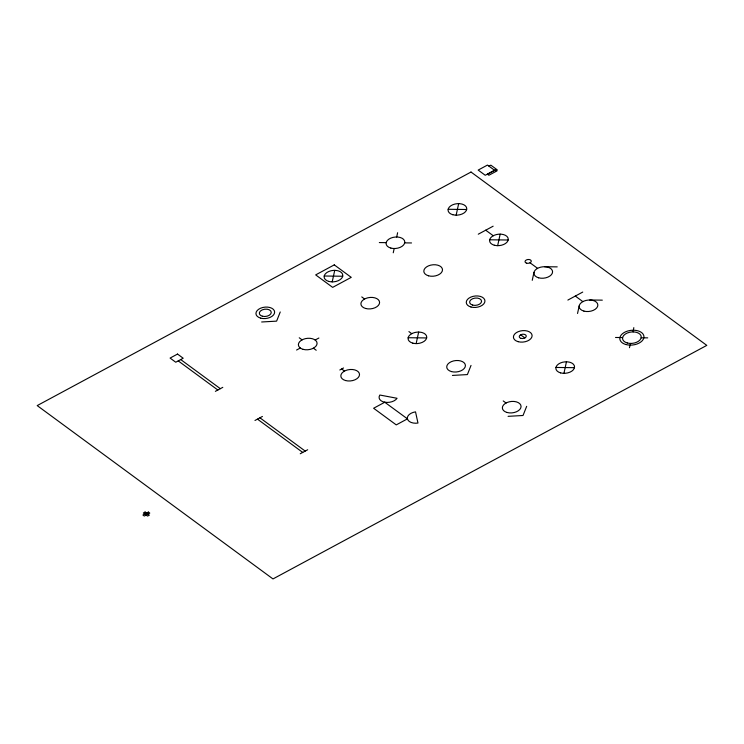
<?xml version="1.0" encoding="UTF-8"?>
<svg xmlns="http://www.w3.org/2000/svg" width="744" height="744" viewBox="0 0 744 744"><rect width="100%" height="100%" fill="white"/><g stroke="black" fill="none" stroke-linecap="round" stroke-linejoin="round"><path stroke-width="1.12" d="M633.153 331.889L633.804 327.63M332.205 281.892L334.726 270.351M393.251 252.793L394.181 248.533M396.692 236.983L397.622 232.723M416.147 343.607L418.658 332.057M456.156 215.165L458.667 203.624M497.652 245.678L500.163 234.128M532.248 280.311L533.95 272.49M563.943 373.339L566.454 361.798M577.539 313.484L579.251 305.663M629.433 347.699L630.633 343.449M280.246 311.978L276.61 321.138L261.656 321.985M471.026 365.416L467.39 374.585L452.436 375.422M526.668 406.326L523.032 415.487L508.078 416.333M488.975 166.145L490.835 165.149L497.243 169.855L495.383 170.86L487.469 165.066L478.178 170.078L485.246 175.277L494.546 170.274M478.271 234.202L493.142 226.195M215.369 391.344L222.8 387.345M296.577 350.033L300.297 348.025M315.168 340.017L318.888 338.018M339.822 369.991L343.542 367.982M254.978 420.472L262.409 416.463M567.867 300.074L582.738 292.067M300.251 453.756L307.681 449.748M448.148 209.287L466.674 209.51M489.654 239.791L508.171 240.014M379.338 242.563L386.183 242.646M404.699 242.869L411.534 242.953M544.664 266.724L557.219 266.873M324.207 276.015L342.724 276.238M589.76 299.999L602.315 300.148M615.521 337.478L622.616 337.562M641.17 337.785L647.717 337.86M408.14 337.72L426.665 337.943M555.945 367.452L574.461 367.676M485.702 230.194L493.253 235.746M530.035 262.79L537.577 268.333M575.307 296.066L582.85 301.618M520.642 334.809L524.883 337.925M361.761 296.921L364.588 299.004M408.912 331.592L411.739 333.675M503.223 400.932L506.06 403.006M299.246 337.785L302.073 339.868M313.391 348.183L316.219 350.266M341.682 368.987L344.519 371.07M180.708 359.557L220.326 388.675M259.935 417.803L305.207 451.087M178.235 360.896L217.843 390.014M257.452 419.132L302.724 452.417M146.642 513.016L148.028 514.039M471.017 172.041L37.2 405.592L272.983 578.934L706.8 345.383L471.017 172.041M495.606 169.837L487.469 174.217L488.882 175.258L497.02 170.878L495.606 169.837M334.27 264.873L315.679 274.889L332.652 287.37L351.252 277.354L334.27 264.873M177.528 354.06L170.097 358.069L175.751 362.226L183.191 358.227L177.528 354.06M145.108 512.039L143.369 512.979L147.582 516.085L149.33 515.146L145.108 512.039M148.382 512.077L142.922 515.025L144.308 516.048L149.777 513.1L148.382 512.077M384.769 402.244L373.618 408.251L396.254 424.889L407.405 418.881A9.384 5.71 -6.5 0 1 415.524 411.86L417.97 423.057A9.384 5.71 -6.5 0 1 407.479 418.872L384.769 402.244A9.384 5.71 -6.5 0 1 379.849 395.036L397.054 398.282A9.384 5.71 -6.5 0 1 384.806 402.197M345.569 380.547A9.384 5.71 -6.5 0 0 359.519 374.511A9.384 5.71 -6.5 0 0 345.439 370.624A9.384 5.71 -6.5 0 0 345.569 380.547M303.124 349.345A9.384 5.71 -6.5 0 0 317.074 343.31A9.384 5.71 -6.5 0 0 302.994 339.422A9.384 5.71 -6.5 0 0 303.124 349.345M262.344 316.219A5.999 3.646 -6.5 0 0 271.262 312.368A5.999 3.646 -6.5 0 0 262.269 309.876A5.999 3.646 -6.5 0 0 262.344 316.219M260.688 318.144A9.384 5.71 -6.5 0 0 274.638 312.108A9.384 5.71 -6.5 0 0 260.558 308.221A9.384 5.71 -6.5 0 0 260.688 318.144M507.11 412.492A9.384 5.71 -6.5 0 0 521.06 406.457A9.384 5.71 -6.5 0 0 506.98 402.56A9.384 5.71 -6.5 0 0 507.11 412.492M451.459 371.582A9.384 5.71 -6.5 0 0 465.418 365.546A9.384 5.71 -6.5 0 0 451.338 361.658A9.384 5.71 -6.5 0 0 451.459 371.582M412.79 343.151A9.384 5.71 -6.5 0 0 426.749 337.125A9.384 5.71 -6.5 0 0 412.669 333.228A9.384 5.71 -6.5 0 0 412.79 343.151M365.639 308.481A9.384 5.71 -6.5 0 0 379.589 302.455A9.384 5.71 -6.5 0 0 365.509 298.558A9.384 5.71 -6.5 0 0 365.639 308.481M328.857 281.437A9.384 5.71 -6.5 0 0 342.807 275.41A9.384 5.71 -6.5 0 0 328.727 271.514A9.384 5.71 -6.5 0 0 328.857 281.437M560.595 372.884A9.384 5.71 -6.5 0 0 574.545 366.857A9.384 5.71 -6.5 0 0 560.465 362.96A9.384 5.71 -6.5 0 0 560.595 372.884M521.098 338.381A3.515 2.139 -6.5 0 0 526.259 336.056A3.515 2.139 -6.5 0 0 520.921 334.67A3.515 2.139 -6.5 0 0 521.098 338.381M518.149 341.682A9.384 5.71 -6.5 0 0 532.109 335.656A9.384 5.71 -6.5 0 0 518.029 331.759A9.384 5.71 -6.5 0 0 518.149 341.682M472.663 305.096A5.999 3.646 -6.5 0 0 481.573 301.246A5.999 3.646 -6.5 0 0 472.579 298.753A5.999 3.646 -6.5 0 0 472.663 305.096M470.999 307.012A9.384 5.71 -6.5 0 0 484.949 300.985A9.384 5.71 -6.5 0 0 470.868 297.089A9.384 5.71 -6.5 0 0 470.999 307.012M428.553 275.81A9.384 5.71 -6.5 0 0 442.503 269.784A9.384 5.71 -6.5 0 0 428.423 265.887A9.384 5.71 -6.5 0 0 428.553 275.81M390.833 248.078A9.384 5.71 -6.5 0 0 404.783 242.051A9.384 5.71 -6.5 0 0 390.702 238.154A9.384 5.71 -6.5 0 0 390.833 248.078M625.937 344.537A12.118 7.375 -6.5 0 0 643.96 336.753A12.118 7.375 -6.5 0 0 625.769 331.722A12.118 7.375 -6.5 0 0 625.937 344.537M627.285 342.984A9.384 5.71 -6.5 0 0 641.235 336.958A9.384 5.71 -6.5 0 0 627.155 333.061A9.384 5.71 -6.5 0 0 627.285 342.984M583.901 311.094A9.384 5.71 -6.5 0 0 597.851 305.059A9.384 5.71 -6.5 0 0 583.77 301.171A9.384 5.71 -6.5 0 0 583.901 311.094M526.613 263.171A3.125 1.906 -6.5 0 0 531.263 261.163A3.125 1.906 -6.5 0 0 526.566 259.861A3.125 1.906 -6.5 0 0 526.613 263.171M538.628 277.81A9.384 5.71 -6.5 0 0 552.578 271.783A9.384 5.71 -6.5 0 0 538.498 267.887A9.384 5.71 -6.5 0 0 538.628 277.81M494.304 245.222A9.384 5.71 -6.5 0 0 508.254 239.196A9.384 5.71 -6.5 0 0 494.174 235.299A9.384 5.71 -6.5 0 0 494.304 245.222M452.808 214.718A9.384 5.71 -6.5 0 0 466.758 208.683A9.384 5.71 -6.5 0 0 452.678 204.786A9.384 5.71 -6.5 0 0 452.808 214.718"/></g></svg>
